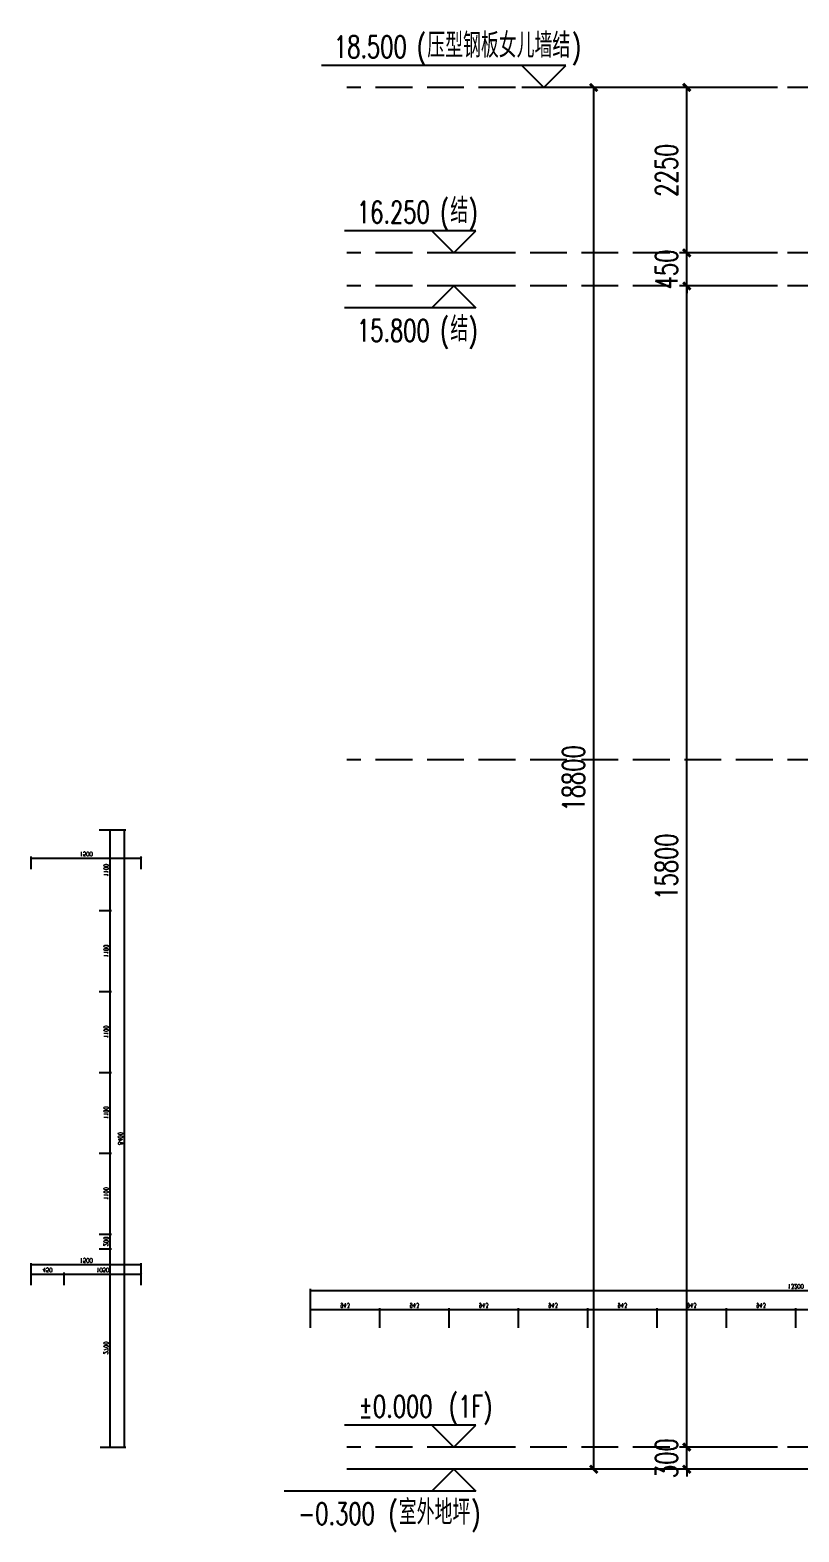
# Model space of a CAD drawing. Extents: x -4210259 to 293730, y -7499 to 868879.
# Drawn here: x -27832 to -17376, y 516083 to 536519 of the extents above; entities that cross this region are included whole.
import ezdxf

# ---------------------------------------------------------------- set-up
doc = ezdxf.new("R2010")
doc.units = 0
doc.header["$LTSCALE"] = 1000
doc.header["$MEASUREMENT"] = 0
doc.linetypes.add('__DASH', pattern=[0.35, 0.25, -0.1])
doc.linetypes.add('DOTE', pattern=[2.42, 2, -0.2, 0.02, -0.2])
doc.layers.get('Defpoints').update_dxf_attribs({"color": 210})
for name, color, linetype in [('A-AXIS-D', 1, 'Continuous'), ('A-AXIS-DOTE', 14, 'DOTE'), ('A-LIN-V', 9, 'Continuous'), ('A-门窗表显示尺寸', 160, 'Continuous'), ('AS-WALL', 40, 'Continuous'), ('DIM_ELEV', 3, 'Continuous'), ('PUB_TEXT', 7, 'Continuous')]:
    doc.layers.add(name, color=color, linetype=linetype)
doc.layers.add('A-加建区域', color=47, linetype='Continuous', plot=False)
doc.styles.add('_TCH_DIM', font='SIMPLEX', dxfattribs={"bigfont": 'GBCBIG'})
doc.styles.add('_TCH_DIM_T3', font='SIMPLEX', dxfattribs={"width": 0.705882, "bigfont": 'GBCBIG'})
doc.styles.add('A-DIM_T3', font='SIMPLEX', dxfattribs={"width": 0.705882, "bigfont": 'GBCBIG'})
doc.dimstyles.new('_TCH_ARCH&&100', dxfattribs={"dimtxt": 297.5, "dimasz": 100, "dimexe": 100, "dimexo": 100, "dimgap": 126.25, "dimtad": 1, "dimdec": 0, "dimzin": 0, "dimdsep": 46, "dimtxsty": '_TCH_DIM_T3', "dimblk": 'ARCHTICK', "dimcen": 0.09, "dimclrt": 7, "dimazin": 2, "dimtfac": 1, "dimtdec": 0, "dimtix": 1, "dimtmove": 2, "dimatfit": 3, "dimfxl": 0, "dimtolj": 1, "dimtzin": 0, "dimarcsym": 0})
doc.dimstyles.new('_TCH_ARCH&&20', dxfattribs={"dimtxt": 59.5, "dimasz": 20, "dimexe": 20, "dimexo": 20, "dimgap": 25.25, "dimtad": 1, "dimdec": 0, "dimzin": 0, "dimdsep": 46, "dimtxsty": '_TCH_DIM_T3', "dimblk": 'ARCHTICK', "dimcen": 0.09, "dimclrt": 7, "dimazin": 2, "dimtfac": 1, "dimtdec": 0, "dimtix": 1, "dimtmove": 2, "dimatfit": 3, "dimfxl": 0, "dimtolj": 1, "dimtzin": 0, "dimarcsym": 0})
doc.dimstyles.new('A-DIM&&20', dxfattribs={"dimtxt": 59.5, "dimasz": 20, "dimexe": 20, "dimexo": 20, "dimgap": 25.25, "dimtad": 1, "dimdec": 0, "dimzin": 0, "dimdsep": 46, "dimtxsty": 'A-DIM_T3', "dimblk": 'ARCHTICK', "dimcen": 0.09, "dimclrt": 7, "dimazin": 2, "dimtfac": 1, "dimtdec": 0, "dimtix": 1, "dimtmove": 2, "dimatfit": 3, "dimfxl": 0, "dimtolj": 1, "dimtzin": 0, "dimarcsym": 0})

# ---------------------------------------------------------------- blocks, each defined once
blk = doc.blocks.new('_ArchTick')
at = {"color": 0, "linetype": 'ByBlock', "const_width": 0.4}
blk.add_lwpolyline([(-0.5, -0.5), (0.5, 0.5)], dxfattribs=at)
blk = doc.blocks.new('*D1228')
at = {"layer": 'A-门窗表显示尺寸', "color": 0, "lineweight": -2}
for p, q in [((-1802664, 520137), (-1802494, 520137)), ((-1802514, 519937), (-1802514, 520137)), ((-1802664, 519937), (-1802494, 519937))]:
    blk.add_line(p, q, dxfattribs=at)
at = {"layer": 'Defpoints', "color": 0}
for p in [(-1802684, 520137), (-1802514, 520137), (-1802684, 519937)]:
    blk.add_point(p, dxfattribs=at)
at = {"layer": 'A-门窗表显示尺寸', "color": 0, "lineweight": -2, "xscale": 20, "yscale": 20, "zscale": 20}
for p, rotation in [((-1802514, 520137), 90), ((-1802514, 519937), 270)]:
    blk.add_blockref('_ArchTick', p, dxfattribs=dict(at, rotation=rotation))
at = {"layer": 'A-门窗表显示尺寸', "color": 7, "insert": (-1802569, 520037), "char_height": 59.5, "attachment_point": 5, "rotation": 90, "style": '_TCH_DIM_T3'}
blk.add_mtext('\\A1;200', dxfattribs=at)
blk = doc.blocks.new('*D1229')
at = {"layer": 'A-门窗表显示尺寸', "color": 0, "lineweight": -2}
for p, q in [((-1802664, 521237), (-1802494, 521237)), ((-1802514, 520137), (-1802514, 521237)), ((-1802664, 520137), (-1802494, 520137))]:
    blk.add_line(p, q, dxfattribs=at)
at = {"layer": 'Defpoints', "color": 0}
for p in [(-1802684, 521237), (-1802514, 521237), (-1802684, 520137)]:
    blk.add_point(p, dxfattribs=at)
at = {"layer": 'A-门窗表显示尺寸', "color": 0, "lineweight": -2, "xscale": 20, "yscale": 20, "zscale": 20}
for p, rotation in [((-1802514, 521237), 90), ((-1802514, 520137), 270)]:
    blk.add_blockref('_ArchTick', p, dxfattribs=dict(at, rotation=rotation))
at = {"layer": 'A-门窗表显示尺寸', "color": 7, "insert": (-1802569, 520687), "char_height": 59.5, "attachment_point": 5, "rotation": 90, "style": '_TCH_DIM_T3'}
blk.add_mtext('\\A1;1100', dxfattribs=at)
blk = doc.blocks.new('*D1230')
at = {"layer": 'A-门窗表显示尺寸', "color": 0, "lineweight": -2}
for p, q in [((-1802664, 522337), (-1802494, 522337)), ((-1802514, 521237), (-1802514, 522337)), ((-1802664, 521237), (-1802494, 521237))]:
    blk.add_line(p, q, dxfattribs=at)
at = {"layer": 'Defpoints', "color": 0}
for p in [(-1802684, 522337), (-1802514, 522337), (-1802684, 521237)]:
    blk.add_point(p, dxfattribs=at)
at = {"layer": 'A-门窗表显示尺寸', "color": 0, "lineweight": -2, "xscale": 20, "yscale": 20, "zscale": 20}
for p, rotation in [((-1802514, 522337), 90), ((-1802514, 521237), 270)]:
    blk.add_blockref('_ArchTick', p, dxfattribs=dict(at, rotation=rotation))
at = {"layer": 'A-门窗表显示尺寸', "color": 7, "insert": (-1802569, 521787), "char_height": 59.5, "attachment_point": 5, "rotation": 90, "style": '_TCH_DIM_T3'}
blk.add_mtext('\\A1;1100', dxfattribs=at)
blk = doc.blocks.new('*D1231')
at = {"layer": 'A-门窗表显示尺寸', "color": 0, "lineweight": -2}
for p, q in [((-1802664, 523437), (-1802494, 523437)), ((-1802514, 522337), (-1802514, 523437)), ((-1802664, 522337), (-1802494, 522337))]:
    blk.add_line(p, q, dxfattribs=at)
at = {"layer": 'Defpoints', "color": 0}
for p in [(-1802684, 523437), (-1802514, 523437), (-1802684, 522337)]:
    blk.add_point(p, dxfattribs=at)
at = {"layer": 'A-门窗表显示尺寸', "color": 0, "lineweight": -2, "xscale": 20, "yscale": 20, "zscale": 20}
for p, rotation in [((-1802514, 523437), 90), ((-1802514, 522337), 270)]:
    blk.add_blockref('_ArchTick', p, dxfattribs=dict(at, rotation=rotation))
at = {"layer": 'A-门窗表显示尺寸', "color": 7, "insert": (-1802569, 522887), "char_height": 59.5, "attachment_point": 5, "rotation": 90, "style": '_TCH_DIM_T3'}
blk.add_mtext('\\A1;1100', dxfattribs=at)
blk = doc.blocks.new('*D1232')
at = {"layer": 'A-门窗表显示尺寸', "color": 0, "lineweight": -2}
for p, q in [((-1802664, 524537), (-1802494, 524537)), ((-1802514, 523437), (-1802514, 524537)), ((-1802664, 523437), (-1802494, 523437))]:
    blk.add_line(p, q, dxfattribs=at)
at = {"layer": 'Defpoints', "color": 0}
for p in [(-1802684, 524537), (-1802514, 524537), (-1802684, 523437)]:
    blk.add_point(p, dxfattribs=at)
at = {"layer": 'A-门窗表显示尺寸', "color": 0, "lineweight": -2, "xscale": 20, "yscale": 20, "zscale": 20}
for p, rotation in [((-1802514, 524537), 90), ((-1802514, 523437), 270)]:
    blk.add_blockref('_ArchTick', p, dxfattribs=dict(at, rotation=rotation))
at = {"layer": 'A-门窗表显示尺寸', "color": 7, "insert": (-1802569, 523987), "char_height": 59.5, "attachment_point": 5, "rotation": 90, "style": '_TCH_DIM_T3'}
blk.add_mtext('\\A1;1100', dxfattribs=at)
blk = doc.blocks.new('*D1233')
at = {"layer": 'A-门窗表显示尺寸', "color": 0, "lineweight": -2}
for p, q in [((-1802664, 525637), (-1802494, 525637)), ((-1802514, 524537), (-1802514, 525637)), ((-1802664, 524537), (-1802494, 524537))]:
    blk.add_line(p, q, dxfattribs=at)
at = {"layer": 'Defpoints', "color": 0}
for p in [(-1802684, 525637), (-1802514, 525637), (-1802684, 524537)]:
    blk.add_point(p, dxfattribs=at)
at = {"layer": 'A-门窗表显示尺寸', "color": 0, "lineweight": -2, "xscale": 20, "yscale": 20, "zscale": 20}
for p, rotation in [((-1802514, 525637), 90), ((-1802514, 524537), 270)]:
    blk.add_blockref('_ArchTick', p, dxfattribs=dict(at, rotation=rotation))
at = {"layer": 'A-门窗表显示尺寸', "color": 7, "insert": (-1802569, 525087), "char_height": 59.5, "attachment_point": 5, "rotation": 90, "style": '_TCH_DIM_T3'}
blk.add_mtext('\\A1;1100', dxfattribs=at)
blk = doc.blocks.new('*D1234')
at = {"layer": 'A-门窗表显示尺寸', "color": 0, "lineweight": -2}
for p, q in [((-1802644, 525637), (-1802300, 525637)), ((-1802320, 517237), (-1802320, 525637)), ((-1802644, 517237), (-1802300, 517237))]:
    blk.add_line(p, q, dxfattribs=at)
at = {"layer": 'Defpoints', "color": 0}
for p in [(-1802664, 525637), (-1802320, 525637), (-1802664, 517237)]:
    blk.add_point(p, dxfattribs=at)
at = {"layer": 'A-门窗表显示尺寸', "color": 0, "lineweight": -2, "xscale": 20, "yscale": 20, "zscale": 20}
for p, rotation in [((-1802320, 525637), 90), ((-1802320, 517237), 270)]:
    blk.add_blockref('_ArchTick', p, dxfattribs=dict(at, rotation=rotation))
at = {"layer": 'A-门窗表显示尺寸', "color": 7, "insert": (-1802375, 521437), "char_height": 59.5, "attachment_point": 5, "rotation": 90, "style": '_TCH_DIM_T3'}
blk.add_mtext('\\A1;8400', dxfattribs=at)
blk = doc.blocks.new('*D1235')
at = {"layer": 'A-门窗表显示尺寸', "color": 0, "lineweight": -2}
for p, q in [((-1803590, 525103), (-1803590, 525272)), ((-1803590, 525252), (-1802090, 525252)), ((-1802090, 525103), (-1802090, 525272))]:
    blk.add_line(p, q, dxfattribs=at)
at = {"layer": 'Defpoints', "color": 0}
for p in [(-1802090, 525252), (-1803590, 525083), (-1802090, 525083)]:
    blk.add_point(p, dxfattribs=at)
at = {"layer": 'A-门窗表显示尺寸', "color": 0, "lineweight": -2, "xscale": 20, "yscale": 20, "zscale": 20, "rotation": 180}
blk.add_blockref('_ArchTick', (-1803590, 525252), dxfattribs=at)
at = {"layer": 'A-门窗表显示尺寸', "color": 0, "lineweight": -2, "xscale": 20, "yscale": 20, "zscale": 20}
blk.add_blockref('_ArchTick', (-1802090, 525252), dxfattribs=at)
at = {"layer": 'A-门窗表显示尺寸', "color": 7, "insert": (-1802840, 525307), "char_height": 59.5, "attachment_point": 5, "style": 'A-DIM_T3'}
blk.add_mtext('\\A1;1500', dxfattribs=at)
blk = doc.blocks.new('*D1253')
at = {"layer": 'A-门窗表显示尺寸', "color": 0, "lineweight": -2}
for p, q in [((88599, 519123), (88599, 519390)), ((88599, 519370), (101799, 519370)), ((101799, 519123), (101799, 519390))]:
    blk.add_line(p, q, dxfattribs=at)
at = {"layer": 'Defpoints', "color": 0}
for p in [(101799, 519370), (88599, 519103), (101799, 519103)]:
    blk.add_point(p, dxfattribs=at)
at = {"layer": 'A-门窗表显示尺寸', "color": 0, "lineweight": -2, "xscale": 20, "yscale": 20, "zscale": 20, "rotation": 180}
blk.add_blockref('_ArchTick', (88599, 519370), dxfattribs=at)
at = {"layer": 'A-门窗表显示尺寸', "color": 0, "lineweight": -2, "xscale": 20, "yscale": 20, "zscale": 20}
blk.add_blockref('_ArchTick', (101799, 519370), dxfattribs=at)
at = {"layer": 'A-门窗表显示尺寸', "color": 7, "insert": (95199, 519425), "char_height": 59.5, "attachment_point": 5, "style": 'A-DIM_T3'}
blk.add_mtext('\\A1;13200', dxfattribs=at)
blk = doc.blocks.new('*D1261')
at = {"layer": 'A-门窗表显示尺寸', "color": 0, "lineweight": -2}
for p, q in [((95199, 518863), (95199, 519130)), ((95199, 519110), (96142, 519110)), ((96142, 518863), (96142, 519130))]:
    blk.add_line(p, q, dxfattribs=at)
at = {"layer": 'Defpoints', "color": 0}
for p in [(96142, 519110), (95199, 518843), (96142, 518843)]:
    blk.add_point(p, dxfattribs=at)
at = {"layer": 'A-门窗表显示尺寸', "color": 0, "lineweight": -2, "xscale": 20, "yscale": 20, "zscale": 20, "rotation": 180}
blk.add_blockref('_ArchTick', (95199, 519110), dxfattribs=at)
at = {"layer": 'A-门窗表显示尺寸', "color": 0, "lineweight": -2, "xscale": 20, "yscale": 20, "zscale": 20}
blk.add_blockref('_ArchTick', (96142, 519110), dxfattribs=at)
at = {"layer": 'A-门窗表显示尺寸', "color": 7, "insert": (95671, 519165), "char_height": 59.5, "attachment_point": 5, "style": 'A-DIM_T3'}
blk.add_mtext('\\A1;943', dxfattribs=at)
blk = doc.blocks.new('*D1262')
at = {"layer": 'A-门窗表显示尺寸', "color": 0, "lineweight": -2}
for p, q in [((94256, 518863), (94256, 519130)), ((94256, 519110), (95199, 519110)), ((95199, 518863), (95199, 519130))]:
    blk.add_line(p, q, dxfattribs=at)
at = {"layer": 'Defpoints', "color": 0}
for p in [(95199, 519110), (94256, 518843), (95199, 518843)]:
    blk.add_point(p, dxfattribs=at)
at = {"layer": 'A-门窗表显示尺寸', "color": 0, "lineweight": -2, "xscale": 20, "yscale": 20, "zscale": 20, "rotation": 180}
blk.add_blockref('_ArchTick', (94256, 519110), dxfattribs=at)
at = {"layer": 'A-门窗表显示尺寸', "color": 0, "lineweight": -2, "xscale": 20, "yscale": 20, "zscale": 20}
blk.add_blockref('_ArchTick', (95199, 519110), dxfattribs=at)
at = {"layer": 'A-门窗表显示尺寸', "color": 7, "insert": (94728, 519165), "char_height": 59.5, "attachment_point": 5, "style": 'A-DIM_T3'}
blk.add_mtext('\\A1;943', dxfattribs=at)
blk = doc.blocks.new('*D1263')
at = {"layer": 'A-门窗表显示尺寸', "color": 0, "lineweight": -2}
for p, q in [((93314, 518863), (93314, 519130)), ((93314, 519110), (94256, 519110)), ((94256, 518863), (94256, 519130))]:
    blk.add_line(p, q, dxfattribs=at)
at = {"layer": 'Defpoints', "color": 0}
for p in [(94256, 519110), (93314, 518843), (94256, 518843)]:
    blk.add_point(p, dxfattribs=at)
at = {"layer": 'A-门窗表显示尺寸', "color": 0, "lineweight": -2, "xscale": 20, "yscale": 20, "zscale": 20, "rotation": 180}
blk.add_blockref('_ArchTick', (93314, 519110), dxfattribs=at)
at = {"layer": 'A-门窗表显示尺寸', "color": 0, "lineweight": -2, "xscale": 20, "yscale": 20, "zscale": 20}
blk.add_blockref('_ArchTick', (94256, 519110), dxfattribs=at)
at = {"layer": 'A-门窗表显示尺寸', "color": 7, "insert": (93785, 519165), "char_height": 59.5, "attachment_point": 5, "style": 'A-DIM_T3'}
blk.add_mtext('\\A1;943', dxfattribs=at)
blk = doc.blocks.new('*D1264')
at = {"layer": 'A-门窗表显示尺寸', "color": 0, "lineweight": -2}
for p, q in [((92371, 518863), (92371, 519130)), ((92371, 519110), (93314, 519110)), ((93314, 518863), (93314, 519130))]:
    blk.add_line(p, q, dxfattribs=at)
at = {"layer": 'Defpoints', "color": 0}
for p in [(93314, 519110), (92371, 518843), (93314, 518843)]:
    blk.add_point(p, dxfattribs=at)
at = {"layer": 'A-门窗表显示尺寸', "color": 0, "lineweight": -2, "xscale": 20, "yscale": 20, "zscale": 20, "rotation": 180}
blk.add_blockref('_ArchTick', (92371, 519110), dxfattribs=at)
at = {"layer": 'A-门窗表显示尺寸', "color": 0, "lineweight": -2, "xscale": 20, "yscale": 20, "zscale": 20}
blk.add_blockref('_ArchTick', (93314, 519110), dxfattribs=at)
at = {"layer": 'A-门窗表显示尺寸', "color": 7, "insert": (92842, 519165), "char_height": 59.5, "attachment_point": 5, "style": 'A-DIM_T3'}
blk.add_mtext('\\A1;943', dxfattribs=at)
blk = doc.blocks.new('*D1265')
at = {"layer": 'A-门窗表显示尺寸', "color": 0, "lineweight": -2}
for p, q in [((91428, 518863), (91428, 519130)), ((91428, 519110), (92371, 519110)), ((92371, 518863), (92371, 519130))]:
    blk.add_line(p, q, dxfattribs=at)
at = {"layer": 'Defpoints', "color": 0}
for p in [(92371, 519110), (91428, 518843), (92371, 518843)]:
    blk.add_point(p, dxfattribs=at)
at = {"layer": 'A-门窗表显示尺寸', "color": 0, "lineweight": -2, "xscale": 20, "yscale": 20, "zscale": 20, "rotation": 180}
blk.add_blockref('_ArchTick', (91428, 519110), dxfattribs=at)
at = {"layer": 'A-门窗表显示尺寸', "color": 0, "lineweight": -2, "xscale": 20, "yscale": 20, "zscale": 20}
blk.add_blockref('_ArchTick', (92371, 519110), dxfattribs=at)
at = {"layer": 'A-门窗表显示尺寸', "color": 7, "insert": (91899, 519165), "char_height": 59.5, "attachment_point": 5, "style": 'A-DIM_T3'}
blk.add_mtext('\\A1;943', dxfattribs=at)
blk = doc.blocks.new('*D1266')
at = {"layer": 'A-门窗表显示尺寸', "color": 0, "lineweight": -2}
for p, q in [((90485, 518863), (90485, 519130)), ((90485, 519110), (91428, 519110)), ((91428, 518863), (91428, 519130))]:
    blk.add_line(p, q, dxfattribs=at)
at = {"layer": 'Defpoints', "color": 0}
for p in [(91428, 519110), (90485, 518843), (91428, 518843)]:
    blk.add_point(p, dxfattribs=at)
at = {"layer": 'A-门窗表显示尺寸', "color": 0, "lineweight": -2, "xscale": 20, "yscale": 20, "zscale": 20, "rotation": 180}
blk.add_blockref('_ArchTick', (90485, 519110), dxfattribs=at)
at = {"layer": 'A-门窗表显示尺寸', "color": 0, "lineweight": -2, "xscale": 20, "yscale": 20, "zscale": 20}
blk.add_blockref('_ArchTick', (91428, 519110), dxfattribs=at)
at = {"layer": 'A-门窗表显示尺寸', "color": 7, "insert": (90956, 519165), "char_height": 59.5, "attachment_point": 5, "style": 'A-DIM_T3'}
blk.add_mtext('\\A1;943', dxfattribs=at)
blk = doc.blocks.new('*D1267')
at = {"layer": 'A-门窗表显示尺寸', "color": 0, "lineweight": -2}
for p, q in [((89542, 518863), (89542, 519130)), ((89542, 519110), (90485, 519110)), ((90485, 518863), (90485, 519130))]:
    blk.add_line(p, q, dxfattribs=at)
at = {"layer": 'Defpoints', "color": 0}
for p in [(90485, 519110), (89542, 518843), (90485, 518843)]:
    blk.add_point(p, dxfattribs=at)
at = {"layer": 'A-门窗表显示尺寸', "color": 0, "lineweight": -2, "xscale": 20, "yscale": 20, "zscale": 20, "rotation": 180}
blk.add_blockref('_ArchTick', (89542, 519110), dxfattribs=at)
at = {"layer": 'A-门窗表显示尺寸', "color": 0, "lineweight": -2, "xscale": 20, "yscale": 20, "zscale": 20}
blk.add_blockref('_ArchTick', (90485, 519110), dxfattribs=at)
at = {"layer": 'A-门窗表显示尺寸', "color": 7, "insert": (90014, 519165), "char_height": 59.5, "attachment_point": 5, "style": 'A-DIM_T3'}
blk.add_mtext('\\A1;943', dxfattribs=at)
blk = doc.blocks.new('*D1268')
at = {"layer": 'A-门窗表显示尺寸', "color": 0, "lineweight": -2}
for p, q in [((88599, 518863), (88599, 519130)), ((88599, 519110), (89542, 519110)), ((89542, 518863), (89542, 519130))]:
    blk.add_line(p, q, dxfattribs=at)
at = {"layer": 'Defpoints', "color": 0}
for p in [(89542, 519110), (88599, 518843), (89542, 518843)]:
    blk.add_point(p, dxfattribs=at)
at = {"layer": 'A-门窗表显示尺寸', "color": 0, "lineweight": -2, "xscale": 20, "yscale": 20, "zscale": 20, "rotation": 180}
blk.add_blockref('_ArchTick', (88599, 519110), dxfattribs=at)
at = {"layer": 'A-门窗表显示尺寸', "color": 0, "lineweight": -2, "xscale": 20, "yscale": 20, "zscale": 20}
blk.add_blockref('_ArchTick', (89542, 519110), dxfattribs=at)
at = {"layer": 'A-门窗表显示尺寸', "color": 7, "insert": (89071, 519165), "char_height": 59.5, "attachment_point": 5, "style": 'A-DIM_T3'}
blk.add_mtext('\\A1;943', dxfattribs=at)
blk = doc.blocks.new('*D1224')
at = {"layer": 'A-门窗表显示尺寸', "color": 0, "lineweight": -2}
for p, q in [((-1821600, 519937), (-1821444, 519937)), ((-1821464, 517237), (-1821464, 519937)), ((-1821600, 517237), (-1821444, 517237))]:
    blk.add_line(p, q, dxfattribs=at)
at = {"layer": 'Defpoints', "color": 0}
for p in [(-1821620, 519937), (-1821464, 519937), (-1821620, 517237)]:
    blk.add_point(p, dxfattribs=at)
at = {"layer": 'A-门窗表显示尺寸', "color": 0, "lineweight": -2, "xscale": 20, "yscale": 20, "zscale": 20}
for p, rotation in [((-1821464, 519937), 90), ((-1821464, 517237), 270)]:
    blk.add_blockref('_ArchTick', p, dxfattribs=dict(at, rotation=rotation))
at = {"layer": 'A-门窗表显示尺寸', "color": 7, "insert": (-1821519, 518587), "char_height": 59.5, "attachment_point": 5, "rotation": 90, "style": 'A-DIM_T3'}
blk.add_mtext('\\A1;2700', dxfattribs=at)
blk = doc.blocks.new('*D1225')
at = {"layer": 'A-门窗表显示尺寸', "color": 0, "lineweight": -2}
for p, q in [((-1822540, 519443), (-1822540, 519612)), ((-1822540, 519592), (-1822090, 519592)), ((-1822090, 519443), (-1822090, 519612))]:
    blk.add_line(p, q, dxfattribs=at)
at = {"layer": 'Defpoints', "color": 0}
for p in [(-1822090, 519592), (-1822540, 519423), (-1822090, 519423)]:
    blk.add_point(p, dxfattribs=at)
at = {"layer": 'A-门窗表显示尺寸', "color": 0, "lineweight": -2, "xscale": 20, "yscale": 20, "zscale": 20, "rotation": 180}
blk.add_blockref('_ArchTick', (-1822540, 519592), dxfattribs=at)
at = {"layer": 'A-门窗表显示尺寸', "color": 0, "lineweight": -2, "xscale": 20, "yscale": 20, "zscale": 20}
blk.add_blockref('_ArchTick', (-1822090, 519592), dxfattribs=at)
at = {"layer": 'A-门窗表显示尺寸', "color": 7, "insert": (-1822315, 519647), "char_height": 59.5, "attachment_point": 5, "style": 'A-DIM_T3'}
blk.add_mtext('\\A1;450', dxfattribs=at)
blk = doc.blocks.new('*D1226')
at = {"layer": 'A-门窗表显示尺寸', "color": 0, "lineweight": -2}
for p, q in [((-1822090, 519443), (-1822090, 519612)), ((-1822090, 519592), (-1821040, 519592)), ((-1821040, 519443), (-1821040, 519612))]:
    blk.add_line(p, q, dxfattribs=at)
at = {"layer": 'Defpoints', "color": 0}
for p in [(-1821040, 519592), (-1822090, 519423), (-1821040, 519423)]:
    blk.add_point(p, dxfattribs=at)
at = {"layer": 'A-门窗表显示尺寸', "color": 0, "lineweight": -2, "xscale": 20, "yscale": 20, "zscale": 20, "rotation": 180}
blk.add_blockref('_ArchTick', (-1822090, 519592), dxfattribs=at)
at = {"layer": 'A-门窗表显示尺寸', "color": 0, "lineweight": -2, "xscale": 20, "yscale": 20, "zscale": 20}
blk.add_blockref('_ArchTick', (-1821040, 519592), dxfattribs=at)
at = {"layer": 'A-门窗表显示尺寸', "color": 7, "insert": (-1821565, 519647), "char_height": 59.5, "attachment_point": 5, "style": 'A-DIM_T3'}
blk.add_mtext('\\A1;1050', dxfattribs=at)
blk = doc.blocks.new('*D1227')
at = {"layer": 'A-门窗表显示尺寸', "color": 0, "lineweight": -2}
for p, q in [((-1822540, 519573), (-1822540, 519742)), ((-1822540, 519722), (-1821040, 519722)), ((-1821040, 519573), (-1821040, 519742))]:
    blk.add_line(p, q, dxfattribs=at)
at = {"layer": 'Defpoints', "color": 0}
for p in [(-1821040, 519722), (-1822540, 519553), (-1821040, 519553)]:
    blk.add_point(p, dxfattribs=at)
at = {"layer": 'A-门窗表显示尺寸', "color": 0, "lineweight": -2, "xscale": 20, "yscale": 20, "zscale": 20, "rotation": 180}
blk.add_blockref('_ArchTick', (-1822540, 519722), dxfattribs=at)
at = {"layer": 'A-门窗表显示尺寸', "color": 0, "lineweight": -2, "xscale": 20, "yscale": 20, "zscale": 20}
blk.add_blockref('_ArchTick', (-1821040, 519722), dxfattribs=at)
at = {"layer": 'A-门窗表显示尺寸', "color": 7, "insert": (-1821790, 519777), "char_height": 59.5, "attachment_point": 5, "style": 'A-DIM_T3'}
blk.add_mtext('\\A1;1500', dxfattribs=at)
blk = doc.blocks.new('*D462')
at = {"layer": 'A-AXIS-D', "color": 0, "lineweight": -2}
for p, q in [((-18933, 535737), (-20266, 535737)), ((-20166, 516937), (-20166, 535737)), ((-18933, 516937), (-20266, 516937))]:
    blk.add_line(p, q, dxfattribs=at)
at = {"layer": 'Defpoints', "color": 0}
for p in [(-20166, 535737), (-18833, 535737), (-18833, 516937)]:
    blk.add_point(p, dxfattribs=at)
at = {"layer": 'A-AXIS-D', "color": 0, "lineweight": -2, "xscale": 100, "yscale": 100, "zscale": 100}
for p, rotation in [((-20166, 535737), 90), ((-20166, 516937), 270)]:
    blk.add_blockref('_ArchTick', p, dxfattribs=dict(at, rotation=rotation))
at = {"layer": 'A-AXIS-D', "color": 7, "insert": (-20441, 526337), "char_height": 297.5, "attachment_point": 5, "rotation": 90, "style": '_TCH_DIM_T3'}
blk.add_mtext('\\A1;18800', dxfattribs=at)
blk = doc.blocks.new('*D463')
at = {"layer": 'A-AXIS-D', "color": 0, "lineweight": -2}
for p, q in [((-17668, 517237), (-19001, 517237)), ((-18901, 517237), (-18901, 517337)), ((-18901, 516937), (-18901, 517237)), ((-17668, 516937), (-19001, 516937)), ((-18901, 516937), (-18901, 516837))]:
    blk.add_line(p, q, dxfattribs=at)
at = {"layer": 'Defpoints', "color": 0}
for p in [(-18901, 517237), (-17568, 517237), (-17568, 516937)]:
    blk.add_point(p, dxfattribs=at)
at = {"layer": 'A-AXIS-D', "color": 0, "lineweight": -2, "xscale": 100, "yscale": 100, "zscale": 100}
for p, rotation in [((-18901, 517237), 270), ((-18901, 516937), 90)]:
    blk.add_blockref('_ArchTick', p, dxfattribs=dict(at, rotation=rotation))
at = {"layer": 'A-AXIS-D', "color": 7, "insert": (-19176, 517087), "char_height": 297.5, "attachment_point": 5, "rotation": 90, "style": '_TCH_DIM_T3'}
blk.add_mtext('\\A1;300', dxfattribs=at)
blk = doc.blocks.new('*D464')
at = {"layer": 'A-AXIS-D', "color": 0, "lineweight": -2}
for p, q in [((-17668, 533037), (-19001, 533037)), ((-18901, 517237), (-18901, 533037)), ((-17668, 517237), (-19001, 517237))]:
    blk.add_line(p, q, dxfattribs=at)
at = {"layer": 'Defpoints', "color": 0}
for p in [(-18901, 533037), (-17568, 533037), (-17568, 517237)]:
    blk.add_point(p, dxfattribs=at)
at = {"layer": 'A-AXIS-D', "color": 0, "lineweight": -2, "xscale": 100, "yscale": 100, "zscale": 100}
for p, rotation in [((-18901, 533037), 90), ((-18901, 517237), 270)]:
    blk.add_blockref('_ArchTick', p, dxfattribs=dict(at, rotation=rotation))
at = {"layer": 'A-AXIS-D', "color": 7, "insert": (-19176, 525137), "char_height": 297.5, "attachment_point": 5, "rotation": 90, "style": '_TCH_DIM_T3'}
blk.add_mtext('\\A1;15800', dxfattribs=at)
blk = doc.blocks.new('*D465')
at = {"layer": 'A-AXIS-D', "color": 0, "lineweight": -2}
for p, q in [((-18901, 533487), (-18901, 533587)), ((-17668, 533487), (-19001, 533487)), ((-18901, 533037), (-18901, 533487)), ((-17668, 533037), (-19001, 533037)), ((-18901, 533037), (-18901, 532937))]:
    blk.add_line(p, q, dxfattribs=at)
at = {"layer": 'Defpoints', "color": 0}
for p in [(-18901, 533487), (-17568, 533487), (-17568, 533037)]:
    blk.add_point(p, dxfattribs=at)
at = {"layer": 'A-AXIS-D', "color": 0, "lineweight": -2, "xscale": 100, "yscale": 100, "zscale": 100}
for p, rotation in [((-18901, 533487), 270), ((-18901, 533037), 90)]:
    blk.add_blockref('_ArchTick', p, dxfattribs=dict(at, rotation=rotation))
at = {"layer": 'A-AXIS-D', "color": 7, "insert": (-19176, 533262), "char_height": 297.5, "attachment_point": 5, "rotation": 90, "style": '_TCH_DIM_T3'}
blk.add_mtext('\\A1;450', dxfattribs=at)
blk = doc.blocks.new('*D466')
at = {"layer": 'A-AXIS-D', "color": 0, "lineweight": -2}
for p, q in [((-17668, 535737), (-19001, 535737)), ((-18901, 533487), (-18901, 535737)), ((-17668, 533487), (-19001, 533487))]:
    blk.add_line(p, q, dxfattribs=at)
at = {"layer": 'Defpoints', "color": 0}
for p in [(-18901, 535737), (-17568, 535737), (-17568, 533487)]:
    blk.add_point(p, dxfattribs=at)
at = {"layer": 'A-AXIS-D', "color": 0, "lineweight": -2, "xscale": 100, "yscale": 100, "zscale": 100}
for p, rotation in [((-18901, 535737), 90), ((-18901, 533487), 270)]:
    blk.add_blockref('_ArchTick', p, dxfattribs=dict(at, rotation=rotation))
at = {"layer": 'A-AXIS-D', "color": 7, "insert": (-19176, 534612), "char_height": 297.5, "attachment_point": 5, "rotation": 90, "style": '_TCH_DIM_T3'}
blk.add_mtext('\\A1;2250', dxfattribs=at)
blk = doc.blocks.new('C1454')
at = {"layer": 'A-门窗表显示尺寸'}
for p1, p2, distance, dimstyle, picture, middle in [((-1802684.3, 524537.5), (-1802684.3, 525637.5), -170, '_TCH_ARCH&&20', '*D1233', (-1802569.3, 525087.5)), ((-1802664.3, 517237.5), (-1802664.3, 525637.5), -344.3, '_TCH_ARCH&&20', '*D1234', (-1802375, 521437.5)), ((-1803590.4, 525082.5), (-1802090.4, 525082.5), 169.5, 'A-DIM&&20', '*D1235', (-1802840.4, 525307)), ((-1802684.3, 523437.5), (-1802684.3, 524537.5), -170, '_TCH_ARCH&&20', '*D1232', (-1802569.3, 523987.5)), ((-1802684.3, 522337.5), (-1802684.3, 523437.5), -170, '_TCH_ARCH&&20', '*D1231', (-1802569.3, 522887.5)), ((-1802684.3, 521237.5), (-1802684.3, 522337.5), -170, '_TCH_ARCH&&20', '*D1230', (-1802569.3, 521787.5)), ((-1802684.3, 520137.5), (-1802684.3, 521237.5), -170, '_TCH_ARCH&&20', '*D1229', (-1802569.3, 520687.5)), ((-1802684.3, 519937.5), (-1802684.3, 520137.5), -170, '_TCH_ARCH&&20', '*D1228', (-1802569.3, 520037.5))]:
    dim = blk.add_aligned_dim(p1=p1, p2=p2, distance=distance, dimstyle=dimstyle, dxfattribs=at)
    dim.commit()
    dim.dimension.update_dxf_attribs({"geometry": picture, "text_midpoint": middle})
blk = doc.blocks.new('C13024-M')
at = {"layer": 'A-门窗表显示尺寸'}
for p1, p2, picture, middle in [((88599.3, 519102.5), (101799.3, 519102.5), '*D1253', (95199.3, 519425)), ((88599.3, 518842.5), (89542.2, 518842.5), '*D1268', (89070.8, 519165)), ((89542.2, 518842.5), (90485, 518842.5), '*D1267', (90013.6, 519165)), ((90485, 518842.5), (91427.9, 518842.5), '*D1266', (90956.5, 519165)), ((91427.9, 518842.5), (92370.8, 518842.5), '*D1265', (91899.3, 519165)), ((92370.8, 518842.5), (93313.6, 518842.5), '*D1264', (92842.2, 519165)), ((93313.6, 518842.5), (94256.5, 518842.5), '*D1263', (93785, 519165)), ((94256.5, 518842.5), (95199.3, 518842.5), '*D1262', (94727.9, 519165)), ((95199.3, 518842.5), (96142.2, 518842.5), '*D1261', (95670.8, 519165))]:
    dim = blk.add_aligned_dim(p1=p1, p2=p2, distance=267.5, dimstyle='A-DIM&&20', dxfattribs=at)
    dim.commit()
    dim.dimension.update_dxf_attribs({"geometry": picture, "text_midpoint": middle})
blk = doc.blocks.new('WM1328')
at = {"layer": 'A-门窗表显示尺寸'}
for p1, p2, distance, picture, middle in [((-1821620.4, 517237.5), (-1821620.4, 519937.5), -156.1, '*D1224', (-1821519.3, 518587.5)), ((-1822540.4, 519552.5), (-1821040.4, 519552.5), 169.5, '*D1227', (-1821790.4, 519777)), ((-1822540.4, 519422.5), (-1822090.4, 519422.5), 169.5, '*D1225', (-1822315.4, 519647)), ((-1822090.4, 519422.5), (-1821040.4, 519422.5), 169.5, '*D1226', (-1821565.4, 519647))]:
    dim = blk.add_aligned_dim(p1=p1, p2=p2, distance=distance, dimstyle='A-DIM&&20', dxfattribs=at)
    dim.commit()
    dim.dimension.update_dxf_attribs({"geometry": picture, "text_midpoint": middle})

msp = doc.modelspace()

# ---------------------------------------------------------------- linework, layer by layer
at = {"layer": 'A-AXIS-DOTE', "linetype": '__DASH', "ltscale": 2}
for p, q in [((176167.5, 535737.5), (-23524.5, 535737.5)), ((176167.5, 533487.5), (-23524.5, 533487.5)), ((176167.5, 533037.5), (-23524.5, 533037.5)), ((176167.5, 517237.5), (-23524.5, 517237.5))]:
    msp.add_line(p, q, dxfattribs=at)
at = {"layer": 'A-加建区域', "linetype": '__DASH', "ltscale": 2}
msp.add_line((176167.5, 526587.5), (-23524.5, 526587.5), dxfattribs=at)
at = {"layer": 'AS-WALL'}
msp.add_line((176167.5, 516937.5), (-23524.5, 516937.5), dxfattribs=at)
at = {"layer": 'DIM_ELEV'}
for p, q in [((-20546.5, 536037.5), (-23870, 536037.5)), ((-20846.5, 535737.5), (-21146.5, 536037.5)), ((-20846.5, 535737.5), (-20546.5, 536037.5)), ((-20146.5, 535737.5), (-21146.5, 535737.5)), ((-21768.7, 533787.5), (-23556.7, 533787.5)), ((-22068.7, 533487.5), (-22368.7, 533787.5)), ((-22068.7, 533487.5), (-21768.7, 533787.5)), ((-21368.7, 533487.5), (-22368.7, 533487.5)), ((-22068.7, 533037.5), (-22368.7, 532737.5)), ((-21368.7, 533037.5), (-22368.7, 533037.5)), ((-22068.7, 533037.5), (-21768.7, 532737.5)), ((-21768.7, 532737.5), (-23556.7, 532737.5)), ((-21768.7, 517537.5), (-23556.7, 517537.5)), ((-22068.7, 517237.5), (-22368.7, 517537.5)), ((-22068.7, 517237.5), (-21768.7, 517537.5)), ((-21368.7, 517237.5), (-22368.7, 517237.5)), ((-22068.7, 516937.5), (-22368.7, 516637.5)), ((-21368.7, 516937.5), (-22368.7, 516937.5)), ((-22068.7, 516937.5), (-21768.7, 516637.5)), ((-21768.7, 516637.5), (-24377, 516637.5))]:
    msp.add_line(p, q, dxfattribs=at)

# ---------------------------------------------------------------- block references
at = {"xscale": -1}
msp.add_blockref('WM1328', (-1794721.1, 0), dxfattribs=at)
at = {"layer": 'A-LIN-V', "xscale": -1}
for name, p in [('C1454', (-1775771.1, 0)), ('C13024-M', (112618.7, 0))]:
    msp.add_blockref(name, p, dxfattribs=at)

# ---------------------------------------------------------------- texts
at = {"layer": 'PUB_TEXT', "style": '_TCH_DIM', "width": 0.705882}
for s, p in [('(', (-22570, 536142.5)), (')', (-20464, 536142.5)), ('18.500', (-23700, 536142.5)), ('(', (-22256.7, 533892.5)), (')', (-21870.9, 533892.5)), ('16.250', (-23386.7, 533892.5)), ('15.800', (-23386.7, 532282.5)), ('(', (-22256.7, 532282.5)), (')', (-21870.9, 532282.5)), ('%%P0.000', (-23366.7, 517642.5)), ('(1F)', (-22136.7, 517642.5)), ('-0.300', (-24187, 516182.5)), ('(', (-22957, 516182.5)), (')', (-21834, 516182.5))]:
    msp.add_text(s, height=297.5, dxfattribs=at).set_placement(p)
at = {"layer": 'PUB_TEXT', "style": '_TCH_DIM'}
for s, height, p in [('压型钢板女儿墙结', 337.59, (-22430, 536142.5)), ('结', 337.6, (-22116.7, 533892.5)), ('结', 337.6, (-22116.7, 532282.5)), ('室外地坪', 337.59, (-22817, 516182.5))]:
    msp.add_text(s, height=height, dxfattribs=at).set_placement(p)

# ---------------------------------------------------------------- dimensions: what is measured, and where the dimension line sits
at = {"layer": 'A-AXIS-D'}
for p1, p2, picture, middle in [((-18833, 516937.5), (-18833, 535737.5), '*D462', (-20441.3, 526337.5)), ((-17568, 533487.5), (-17568, 535737.5), '*D466', (-19176.3, 534612.5)), ((-17568, 533037.5), (-17568, 533487.5), '*D465', (-19176.3, 533262.5)), ((-17568, 517237.5), (-17568, 533037.5), '*D464', (-19176.3, 525137.5)), ((-17568, 516937.5), (-17568, 517237.5), '*D463', (-19176.3, 517087.5))]:
    dim = msp.add_aligned_dim(p1=p1, p2=p2, distance=1333.3, dimstyle='_TCH_ARCH&&100', dxfattribs=at)
    dim.commit()
    dim.dimension.update_dxf_attribs({"geometry": picture, "text_midpoint": middle})

doc.saveas('drawing.dxf')
